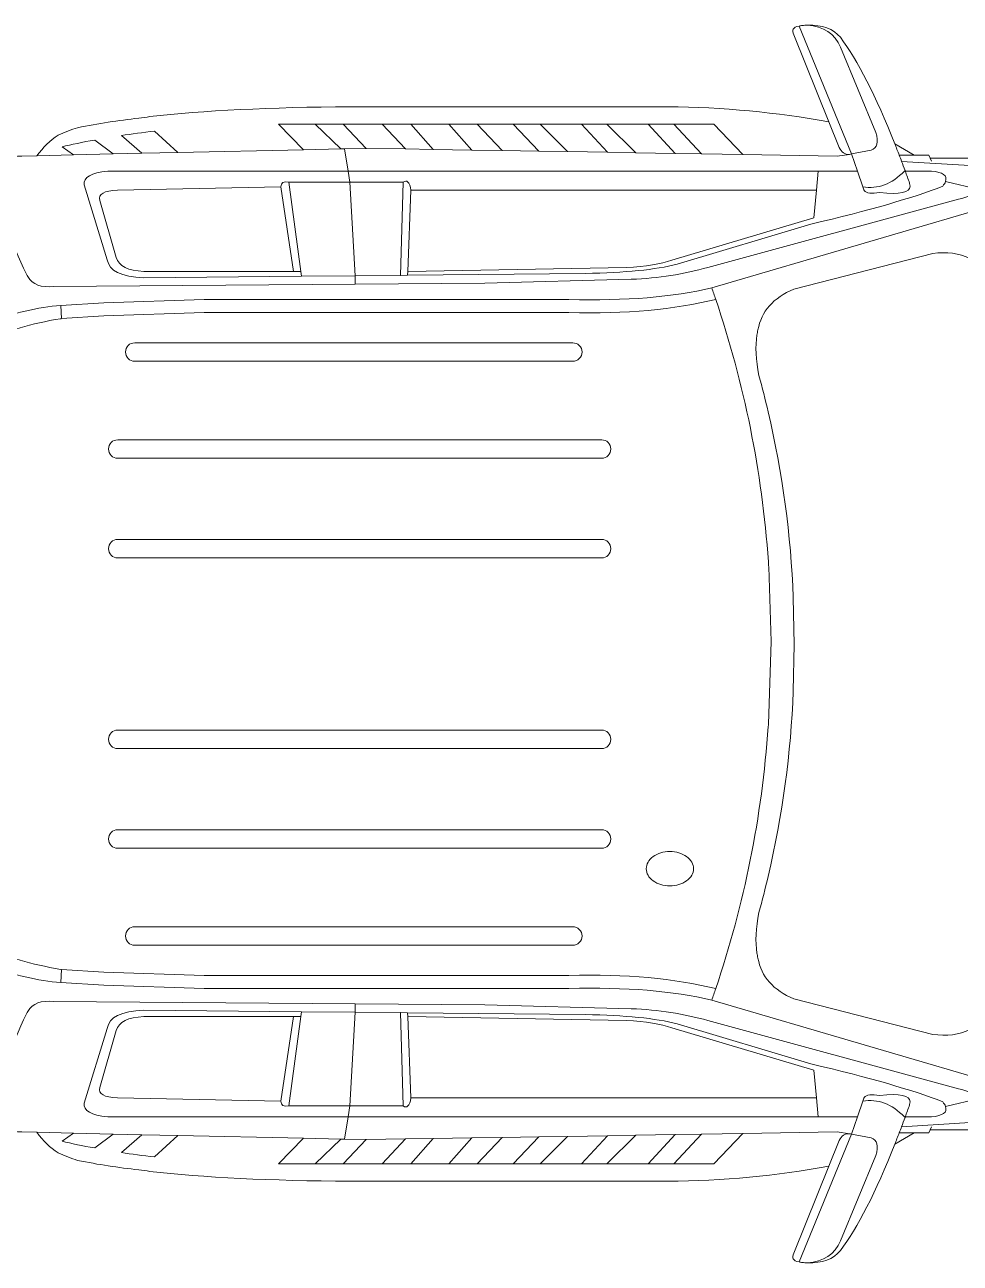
# Model space of a CAD drawing. Header units: metres. Extents: x -5443 to 5, y -1211 to 1211.
# Drawn here: x -3417 to -1588, y -1211 to 1211 of the extents above; entities that cross this region are included whole.
import ezdxf

# ---------------------------------------------------------------- set-up
doc = ezdxf.new("R2010")
doc.units = ezdxf.units.M
doc.layers.add('ceco.net 246', color=7, linetype='Continuous')

msp = doc.modelspace()

# ---------------------------------------------------------------- linework, layer by layer
at = {"layer": 'ceco.net 246', "lineweight": 18}
for points in [[(-1800.5, 958.4), (-1903.2, 1208.5)], [(-2849.6, 1016.7), (-2921, 1016.7), (-2872.6, 966.5)], [(-2799.6, 968.3), (-2849.6, 1016.7)], [(-2794.5, 1016.7), (-2849.6, 1016.7)], [(-2749.7, 969.4), (-2794.5, 1016.7)], [(-2794.5, 1016.7), (-2718.7, 1016.7)], [(-2672.5, 968.1), (-2718.7, 1016.7)], [(-2718.7, 1016.7), (-2662.3, 1016.7)], [(-2588, 1016.7), (-2662.3, 1016.7)], [(-2662.3, 1016.7), (-2618.8, 967.4)], [(-2543.1, 966.1), (-2588, 1016.7)], [(-2588, 1016.7), (-2532.8, 1016.7)], [(-2462.4, 1016.7), (-2532.8, 1016.7)], [(-2532.8, 1016.7), (-2484, 965)], [(-2412.3, 963.7), (-2462.4, 1016.7)], [(-2462.4, 1016.7), (-2409.8, 1016.7)], [(-2328.9, 1016.7), (-2409.8, 1016.7)], [(-2409.8, 1016.7), (-2356.1, 963)], [(-2277.8, 961.7), (-2328.9, 1016.7)], [(-2328.9, 1016.7), (-2279, 1016.7)], [(-2279, 1016.7), (-2222.6, 960.6)], [(-2279, 1016.7), (-2198, 1016.7)], [(-2198, 1016.7), (-2148.1, 1016.7)], [(-2145.6, 959.3), (-2198, 1016.7)], [(-2148.1, 1016.7), (-2070, 1016.7), (-2013.4, 957.3)], [(-2148.1, 1016.7), (-2094.2, 958.6)], [(-2791.9, 968.3), (-2749.7, 969.4)], [(-2749.7, 969.4), (-2672.5, 968.1)], [(-1678.4, 955.8), (-1716, 978.4)], [(-3393.5, 954.7), (-3321.8, 956.6)], [(-3321.8, 956.6), (-3244.4, 958.4)], [(-3244.4, 958.4), (-3188.1, 959.7)], [(-3188.1, 959.7), (-3117.7, 961.1)], [(-3117.7, 961.1), (-2872.6, 966.5)], [(-2872.6, 966.5), (-2799.6, 968.3)], [(-2799.6, 968.3), (-2791.9, 968.3)], [(-2784.7, 924.9), (-2791.9, 968.3)], [(-2672.5, 968.1), (-2618.8, 967.4)], [(-2618.8, 967.4), (-2543.1, 966.1)], [(-2543.1, 966.1), (-2484, 965)], [(-2484, 965), (-2412.3, 963.7)], [(-2412.3, 963.7), (-2356.1, 963)], [(-2356.1, 963), (-2277.8, 961.7)], [(-2222.6, 960.6), (-2277.8, 961.7)], [(-2222.6, 960.6), (-2145.6, 959.3)], [(-2094.2, 958.6), (-2145.6, 959.3)], [(-2013.4, 957.3), (-2094.2, 958.6)], [(-1804.9, 957.5), (-1828.7, 954.2), (-2013.4, 957.3)], [(-1788.9, 924.9), (-1800.5, 958.4)], [(-1707.3, 955.8), (-1678.4, 955.8)], [(-1646.8, 950.1), (-1649.4, 955.8), (-1678.4, 955.8)], [(-1644.2, 944.3), (-1646.8, 950.1)], [(-1563.4, 950.1), (-1646.8, 950.1)], [(-2781.4, 903.2), (-2784.7, 924.9)], [(-1866.1, 924.9), (-2784.7, 924.9)], [(-1869.4, 887.6), (-1866.1, 924.9)], [(-1866.1, 924.9), (-1788.9, 924.9)], [(-1788.9, 924.9), (-1778.8, 894.1)], [(-1702.7, 943.9), (-1558.3, 935.3)], [(-1695.6, 924.9), (-1697.2, 924.9)], [(-2900.8, 903.2), (-2781.4, 903.2)], [(-2900.8, 903.2), (-2877.7, 728.8)], [(-2677.7, 903.2), (-2781.4, 903.2)], [(-2781.4, 903.2), (-2771.4, 720.2)], [(-2682.8, 720.9), (-2677.7, 903.2)], [(-1551.1, 888.9), (-1616.9, 904.3)], [(-2891.8, 728.8), (-2916.4, 894.1)], [(-2668.5, 728.7), (-2662.3, 887.6)], [(-1869.4, 887.6), (-2662.3, 887.6)], [(-2073.9, 696.6), (-1478.3, 871.5)], [(-2877.7, 728.8), (-2891.8, 728.8)], [(-2876.4, 719.1), (-2877.7, 728.8)], [(-2668.7, 721.1), (-2668.5, 728.7)], [(-2771.4, 720.2), (-2876.4, 719.1)], [(-2771.4, 720.2), (-2682.8, 720.9)], [(-2771.4, 703.5), (-2771.4, 720.2)], [(-2682.8, 720.9), (-2668.7, 721.1)], [(-3345.8, 636.4), (-3347.1, 662.1)], [(-3345.8, -636.4), (-3347.1, -662.1)], [(-1478.3, -871.5), (-2073.9, -696.6)], [(-2876.4, -719.1), (-2877.7, -728.8)], [(-2876.4, -719.1), (-2771.4, -720.2)], [(-2771.4, -720.2), (-2781.4, -903.4)], [(-2771.4, -720.2), (-2771.4, -703.6)], [(-2682.8, -721), (-2771.4, -720.2)], [(-2668.7, -721.1), (-2682.8, -721)], [(-2682.8, -721), (-2677.7, -903.4)], [(-2668.7, -721.1), (-2668.5, -728.7)], [(-2916.4, -894.1), (-2891.8, -728.8)], [(-2900.8, -903.4), (-2877.7, -728.8)], [(-2877.7, -728.8), (-2891.8, -728.8)], [(-2662.3, -887.7), (-2668.5, -728.7)], [(-1869.4, -887.7), (-2662.3, -887.7)], [(-1866.1, -924.9), (-1869.4, -887.7)], [(-1778.8, -894.1), (-1788.9, -924.9)], [(-1551.1, -888.9), (-1616.9, -904.3)], [(-2900.8, -903.4), (-2781.4, -903.4)], [(-2781.4, -903.4), (-2784.7, -924.9)], [(-2781.4, -903.4), (-2677.7, -903.4)], [(-2791.9, -968.3), (-2784.7, -924.9)], [(-2784.7, -924.9), (-1866.1, -924.9)], [(-1788.9, -924.9), (-1866.1, -924.9)], [(-1788.9, -924.9), (-1800.5, -958.4)], [(-1702.7, -944.1), (-1558.3, -935.3)], [(-1697.2, -924.9), (-1695.6, -924.9)], [(-1644.2, -944.3), (-1646.8, -950.2)], [(-3393.5, -954.8), (-3321.8, -956.6)], [(-3244.4, -958.4), (-3321.8, -956.6)], [(-3244.4, -958.4), (-3188.1, -959.7)], [(-3188.1, -959.7), (-3117.7, -961.2)], [(-3117.7, -961.2), (-2872.6, -966.7)], [(-2872.6, -966.7), (-2921, -1016.7), (-2849.6, -1016.7)], [(-2872.6, -966.7), (-2799.6, -968.3)], [(-2849.6, -1016.7), (-2799.6, -968.3)], [(-2799.6, -968.3), (-2791.9, -968.3)], [(-2749.7, -969.4), (-2791.9, -968.3)], [(-2672.5, -968.1), (-2749.7, -969.4)], [(-2672.5, -968.1), (-2718.7, -1016.7)], [(-2618.8, -967.4), (-2672.5, -968.1)], [(-2618.8, -967.4), (-2662.3, -1016.7)], [(-2543.1, -966.1), (-2618.8, -967.4)], [(-2588, -1016.7), (-2543.1, -966.1)], [(-2484, -965), (-2543.1, -966.1)], [(-2484, -965), (-2532.8, -1016.7)], [(-2412.3, -963.7), (-2484, -965)], [(-2462.4, -1016.7), (-2412.3, -963.7)], [(-2356.1, -963), (-2412.3, -963.7)], [(-2356.1, -963), (-2409.8, -1016.7)], [(-2277.8, -961.7), (-2356.1, -963)], [(-2328.9, -1016.7), (-2277.8, -961.7)], [(-2222.6, -960.6), (-2279, -1016.7)], [(-2222.6, -960.6), (-2277.8, -961.7)], [(-2145.6, -959.3), (-2222.6, -960.6)], [(-2198, -1016.7), (-2145.6, -959.3)], [(-2148.1, -1016.7), (-2070, -1016.7), (-2013.4, -957.3)], [(-2148.1, -1016.7), (-2094.2, -958.6)], [(-2094.2, -958.6), (-2145.6, -959.3)], [(-2013.4, -957.3), (-2094.2, -958.6)], [(-1804.9, -957.7), (-1828.7, -954.2), (-2013.4, -957.3)], [(-1903.2, -1208.5), (-1800.5, -958.4)], [(-1716, -978.4), (-1678.4, -955.8)], [(-1707.3, -955.8), (-1678.4, -955.8)], [(-1678.4, -955.8), (-1649.4, -955.8), (-1646.8, -950.2)], [(-1646.8, -950.2), (-1563.4, -950.2)], [(-2749.7, -969.4), (-2794.5, -1016.7)], [(-2849.6, -1016.7), (-2794.5, -1016.7)], [(-2794.5, -1016.7), (-2718.7, -1016.7)], [(-2718.7, -1016.7), (-2662.3, -1016.7)], [(-2662.3, -1016.7), (-2588, -1016.7)], [(-2588, -1016.7), (-2532.8, -1016.7)], [(-2532.8, -1016.7), (-2462.4, -1016.7)], [(-2462.4, -1016.7), (-2409.8, -1016.7)], [(-2409.8, -1016.7), (-2328.9, -1016.7)], [(-2328.9, -1016.7), (-2279, -1016.7)], [(-2279, -1016.7), (-2198, -1016.7)], [(-2198, -1016.7), (-2148.1, -1016.7)]]:
    msp.add_lwpolyline(points, dxfattribs=at)
for points, knots in [([(-1903.2, 1208.5), (-1915.1, 1206.1), (-1918.6, 1200.6), (-1913.4, 1191.6), (-1913.4, 1191.6), (-1844.9, 1021.3), (-1844.9, 1021.3)], [0, 0, 0, 0, 1, 1, 1, 2, 2, 2, 2]), ([(-1887, 1210.2), (-1890.3, 1210.2), (-1893.6, 1210), (-1896.9, 1209.6), (-1899.3, 1209.4), (-1901.3, 1209), (-1903.2, 1208.5)], [0, 0, 0, 0, 1, 1, 1, 2, 2, 2, 2]), ([(-1716, 978.4), (-1753, 1072.1), (-1788.6, 1141.4), (-1822.5, 1186.5), (-1836.1, 1203.2), (-1857.5, 1211.1), (-1887, 1210.2)], [0, 0, 0, 0, 1, 1, 1, 2, 2, 2, 2]), ([(-1887, 1210.2), (-1854.9, 1208), (-1833.5, 1193.6), (-1822.3, 1167.2), (-1822.3, 1167.2), (-1753.2, 1000.6), (-1753.2, 1000.6), (-1747.3, 981.3), (-1750.2, 969.8), (-1762.2, 966.1), (-1762.2, 966.1), (-1800.5, 958.4), (-1800.5, 958.4)], [0, 0, 0, 0, 1, 1, 1, 2, 2, 2, 3, 3, 3, 4, 4, 4, 4]), ([(-1844.9, 1021.3), (-1947.2, 1039.8), (-2052, 1049.7), (-2159.7, 1050.8), (-2159.7, 1050.8), (-2780.3, 1050.8), (-2780.3, 1050.8), (-2937.5, 1049.7), (-3068.2, 1043.3), (-3172.7, 1031.4), (-3180.1, 1030.3), (-3187.4, 1029.2), (-3194.5, 1028.3), (-3234, 1024.1), (-3273.8, 1018), (-3313.9, 1009.7), (-3326.9, 1005.9), (-3339.8, 1001), (-3352.2, 994.9), (-3367.6, 985), (-3381.4, 971.6), (-3393.5, 954.7)], [0, 0, 0, 0, 1, 1, 1, 2, 2, 2, 3, 3, 3, 4, 4, 4, 5, 5, 5, 6, 6, 6, 7, 7, 7, 7]), ([(-1844.9, 1021.3), (-1844.9, 1021.3), (-1824.9, 971.1), (-1824.9, 971.1), (-1820.3, 961.7), (-1813.5, 957.3), (-1804.9, 957.5)], [0, 0, 0, 0, 1, 1, 1, 2, 2, 2, 2]), ([(-3117.7, 961.1), (-3117.7, 961.1), (-3163.7, 1003.1), (-3163.7, 1003.1), (-3186.7, 1000.4), (-3208.3, 997.6), (-3228.3, 994.5), (-3228.3, 994.5), (-3188.1, 959.7), (-3188.1, 959.7)], [0, 0, 0, 0, 1, 1, 1, 2, 2, 2, 3, 3, 3, 3]), ([(-3244.4, 958.4), (-3244.4, 958.4), (-3280.5, 985.7), (-3280.5, 985.7), (-3304.6, 981.5), (-3325.8, 976.9), (-3344.5, 972.3), (-3344.5, 972.3), (-3321.8, 956.6), (-3321.8, 956.6)], [0, 0, 0, 0, 1, 1, 1, 2, 2, 2, 3, 3, 3, 3]), ([(-3393.5, 954.7), (-3393.5, 954.7), (-3423, 954.2), (-3423, 954.2), (-3445.4, 954.6), (-3465.4, 950.4), (-3483.2, 941.7)], [0, 0, 0, 0, 1, 1, 1, 2, 2, 2, 2]), ([(-2771.4, 703.5), (-2771.4, 703.5), (-3361.2, 699.1), (-3361.2, 699.1), (-3384.9, 696.6), (-3401.7, 703), (-3411.5, 718.6), (-3411.5, 718.6), (-3411.5, 718.9), (-3411.5, 718.9), (-3411.8, 719.5), (-3412, 719.8), (-3412.2, 720.2), (-3412.2, 720.2), (-3412.6, 720.6), (-3412.6, 720.6), (-3413.1, 721.5), (-3413.5, 722.3), (-3413.9, 723.2), (-3444.5, 784.2), (-3467.6, 857.2), (-3483.2, 941.7)], [0, 0, 0, 0, 1, 1, 1, 2, 2, 2, 3, 3, 3, 4, 4, 4, 5, 5, 5, 6, 6, 6, 7, 7, 7, 7]), ([(-2784.7, 924.9), (-2784.7, 924.9), (-3255.1, 924.9), (-3255.1, 924.9), (-3287.3, 921.9), (-3302.7, 912.9), (-3301.1, 897.9), (-3301.1, 897.9), (-3256, 751.6), (-3256, 751.6), (-3252.8, 730), (-3229, 718), (-3184.5, 716), (-3184.5, 716), (-2876.4, 719.1), (-2876.4, 719.1)], [0, 0, 0, 0, 1, 1, 1, 2, 2, 2, 3, 3, 3, 4, 4, 4, 5, 5, 5, 5]), ([(-1778.8, 894.1), (-1778.8, 894.1), (-1776.5, 888), (-1776.5, 888), (-1776.3, 887.6), (-1776.1, 887.3), (-1775.7, 886.9), (-1771.5, 881.6), (-1761.4, 880.3), (-1745.5, 882.9), (-1705.9, 878.7), (-1686.1, 882.9), (-1686.1, 895.3), (-1686.1, 897), (-1686.4, 898.8), (-1687.2, 900.7), (-1687.2, 900.8), (-1687.2, 901), (-1687.2, 901.2), (-1689.9, 909.3), (-1692.8, 917.2), (-1695.6, 924.9)], [0, 0, 0, 0, 1, 1, 1, 2, 2, 2, 3, 3, 3, 4, 4, 4, 5, 5, 5, 6, 6, 6, 7, 7, 7, 7]), ([(-1616.9, 904.3), (-1612.7, 915.9), (-1621.7, 922.8), (-1644.1, 924.9), (-1644.1, 924.9), (-1695.6, 924.9), (-1695.6, 924.9)], [0, 0, 0, 0, 1, 1, 1, 2, 2, 2, 2]), ([(-2668.7, 721.1), (-2668.7, 721.1), (-2321.4, 724.8), (-2321.4, 724.8), (-2243.3, 726.1), (-2183.5, 732), (-2141.9, 742.8), (-2141.9, 742.8), (-1880.2, 821.1), (-1880.2, 821.1), (-1765.5, 848), (-1679.5, 872.8), (-1622.3, 895.3), (-1619.7, 898.6), (-1617.9, 901.6), (-1616.9, 904.3)], [0, 0, 0, 0, 1, 1, 1, 2, 2, 2, 3, 3, 3, 4, 4, 4, 5, 5, 5, 5]), ([(-2916.4, 894.1), (-2916.4, 894.1), (-3235.8, 887.6), (-3235.8, 887.6), (-3262, 886.7), (-3273.8, 879.9), (-3270.8, 867.6)], [0, 0, 0, 0, 1, 1, 1, 2, 2, 2, 2]), ([(-1551.1, 888.9), (-1559.7, 879.7), (-1573.3, 873.3), (-1591.6, 869.7), (-1591.6, 869.7), (-2081.6, 736.5), (-2081.6, 736.5), (-2128.1, 723.2), (-2178, 715.5), (-2231.4, 713.2), (-2231.4, 713.2), (-2517.6, 705.5), (-2517.6, 705.5), (-2517.6, 705.5), (-2771.4, 703.5), (-2771.4, 703.5)], [0, 0, 0, 0, 1, 1, 1, 2, 2, 2, 3, 3, 3, 4, 4, 4, 5, 5, 5, 5]), ([(-2668.5, 728.7), (-2668.5, 728.7), (-2240.5, 736.4), (-2240.5, 736.4), (-2202.6, 738.2), (-2173.1, 743), (-2152, 750.7), (-2152, 750.7), (-1874.6, 833.4), (-1874.6, 833.4), (-1874.6, 833.4), (-1869.4, 887.6), (-1869.4, 887.6)], [0, 0, 0, 0, 1, 1, 1, 2, 2, 2, 3, 3, 3, 4, 4, 4, 4]), ([(-2891.8, 728.8), (-2891.8, 728.8), (-3184.3, 728.8), (-3184.3, 728.8), (-3215.3, 729.8), (-3233.4, 738.8), (-3238.4, 755.8), (-3238.4, 755.8), (-3270.8, 867.6), (-3270.8, 867.6)], [0, 0, 0, 0, 1, 1, 1, 2, 2, 2, 3, 3, 3, 3]), ([(-1641.5, 763.5), (-1641.5, 763.5), (-1913.2, 694), (-1913.2, 694), (-1953.8, 677), (-1977.2, 650.4), (-1983.6, 614.4), (-1984.6, 611.1), (-1985.1, 607.8), (-1985.5, 604.3), (-1989, 582.5), (-1987.7, 556.1), (-1981.8, 524.9), (-1975.2, 501.5), (-1969.2, 478), (-1963.7, 454.3), (-1935.6, 333.9), (-1919.1, 212.9), (-1914.5, 91.1), (-1914.5, 91.1), (-1912.5, -0.7), (-1912.5, -0.7), (-1912.5, -0.7), (-1914.5, -92.1), (-1914.5, -92.1), (-1919.1, -213.4), (-1935.6, -334.3), (-1963.7, -454.4), (-1969.2, -478), (-1975.2, -501.5), (-1981.8, -525), (-1987.7, -556.1), (-1989, -582.5), (-1985.5, -604.4), (-1985.1, -607.8), (-1984.6, -611.1), (-1983.6, -614.5), (-1977.2, -650.6), (-1953.8, -677), (-1913.2, -694), (-1913.2, -694), (-1641.5, -763.5), (-1641.5, -763.5), (-1588.7, -771.8), (-1543.4, -750.3), (-1505.4, -699.2), (-1402.6, -482.2), (-1349.1, -249), (-1344.8, 0.7), (-1349.4, 249.9), (-1403, 482.8), (-1505.4, 699.1), (-1543.4, 750.3), (-1588.7, 771.8), (-1641.5, 763.5), (-1641.5, 763.5), (-1641.5, 763.5), (-1641.5, 763.5)], [0, 0, 0, 0, 1, 1, 1, 2, 2, 2, 3, 3, 3, 4, 4, 4, 5, 5, 5, 6, 6, 6, 7, 7, 7, 8, 8, 8, 9, 9, 9, 10, 10, 10, 11, 11, 11, 12, 12, 12, 13, 13, 13, 14, 14, 14, 15, 15, 15, 16, 16, 16, 17, 17, 17, 18, 18, 18, 19, 19, 19, 19]), ([(-3347.1, 662.1), (-3347.1, 662.1), (-3262.8, 667.2), (-3262.8, 667.2), (-3262.8, 667.2), (-3066.2, 673.8), (-3066.2, 673.8), (-3066.2, 673.8), (-2353.3, 673.8), (-2353.3, 673.8), (-2242, 670.9), (-2148.9, 678.4), (-2073.9, 696.6)], [0, 0, 0, 0, 1, 1, 1, 2, 2, 2, 3, 3, 3, 4, 4, 4, 4]), ([(-2066.2, 674), (-2146.3, 653.9), (-2242, 645.2), (-2353.3, 648.2), (-2353.3, 648.2), (-3066.2, 648.2), (-3066.2, 648.2), (-3066.2, 648.2), (-3262.8, 641.6), (-3262.8, 641.6), (-3262.8, 641.6), (-3345.8, 636.4), (-3345.8, 636.4)], [0, 0, 0, 0, 1, 1, 1, 2, 2, 2, 3, 3, 3, 4, 4, 4, 4]), ([(-2066.2, -674), (-2010.2, -509.4), (-1976.1, -338.5), (-1963.5, -161.2), (-1963.3, -159.5), (-1963.1, -158.1), (-1962.9, -156.6), (-1962.9, -156.6), (-1957.6, 4.6), (-1957.6, 4.6), (-1957.6, 4.6), (-1962.6, 151.1), (-1962.6, 151.1), (-1962.8, 154.6), (-1962.9, 157.9), (-1963.1, 161), (-1975.9, 338.3), (-2010.2, 509.2), (-2066.2, 674)], [0, 0, 0, 0, 1, 1, 1, 2, 2, 2, 3, 3, 3, 4, 4, 4, 5, 5, 5, 6, 6, 6, 6]), ([(-3489.4, 595), (-3452.5, 612.8), (-3405.1, 626.5), (-3347.1, 636.2), (-3346.5, 636.4), (-3346.2, 636.4), (-3345.8, 636.4)], [0, 0, 0, 0, 1, 1, 1, 2, 2, 2, 2]), ([(-2327.6, 570.8), (-2327.6, 565.8), (-2329.5, 561.8), (-2332.9, 558.3), (-2336.4, 554.8), (-2340.7, 553), (-2345.6, 553), (-2345.6, 553), (-3202.2, 553), (-3202.2, 553), (-3207.2, 553), (-3211.4, 554.8), (-3215.1, 558.3), (-3218.6, 561.8), (-3220.2, 565.8), (-3220.2, 570.8), (-3220.2, 570.8), (-3220.2, 571.2), (-3220.2, 571.2), (-3220.2, 576.1), (-3218.6, 580.3), (-3215.1, 584), (-3211.4, 587.3), (-3207.2, 588.9), (-3202.2, 588.9), (-3202.2, 588.9), (-2345.6, 588.9), (-2345.6, 588.9), (-2340.7, 588.9), (-2336.4, 587.3), (-2332.9, 584), (-2329.5, 580.3), (-2327.6, 576.1), (-2327.6, 571.2), (-2327.6, 571.2), (-2327.6, 570.8), (-2327.6, 570.8), (-2327.6, 570.8), (-2327.6, 570.8), (-2327.6, 570.8)], [0, 0, 0, 0, 1, 1, 1, 2, 2, 2, 3, 3, 3, 4, 4, 4, 5, 5, 5, 6, 6, 6, 7, 7, 7, 8, 8, 8, 9, 9, 9, 10, 10, 10, 11, 11, 11, 12, 12, 12, 13, 13, 13, 13]), ([(-2276.7, 368.6), (-2280.1, 365.1), (-2284.2, 363.2), (-2289.1, 363.2), (-2289.1, 363.2), (-3235.4, 363.2), (-3235.4, 363.2), (-3240.4, 363.2), (-3244.8, 365.1), (-3248.3, 368.6), (-3251.8, 372), (-3253.4, 376.1), (-3253.4, 381), (-3253.4, 381), (-3253.4, 381.4), (-3253.4, 381.4), (-3253.4, 386.3), (-3251.8, 390.5), (-3248.3, 394.2), (-3244.8, 397.5), (-3240.4, 399.2), (-3235.4, 399.2), (-3235.4, 399.2), (-2289.1, 399.2), (-2289.1, 399.2), (-2284.2, 399.2), (-2280.1, 397.5), (-2276.7, 394.2), (-2273.2, 390.5), (-2271.3, 386.3), (-2271.3, 381.4), (-2271.3, 381.4), (-2271.3, 381), (-2271.3, 381), (-2271.3, 376.1), (-2273.2, 372), (-2276.7, 368.6), (-2276.7, 368.6), (-2276.7, 368.6), (-2276.7, 368.6)], [0, 0, 0, 0, 1, 1, 1, 2, 2, 2, 3, 3, 3, 4, 4, 4, 5, 5, 5, 6, 6, 6, 7, 7, 7, 8, 8, 8, 9, 9, 9, 10, 10, 10, 11, 11, 11, 12, 12, 12, 13, 13, 13, 13]), ([(-2276.7, 173.6), (-2280.1, 170.1), (-2284.2, 168.3), (-2289.1, 168.3), (-2289.1, 168.3), (-3235.4, 168.3), (-3235.4, 168.3), (-3240.4, 168.3), (-3244.8, 170.1), (-3248.3, 173.6), (-3251.8, 177.1), (-3253.4, 181.2), (-3253.4, 186.1), (-3253.4, 186.1), (-3253.4, 186.5), (-3253.4, 186.5), (-3253.4, 191.4), (-3251.8, 195.7), (-3248.3, 199.3), (-3244.8, 202.8), (-3240.4, 204.4), (-3235.4, 204.4), (-3235.4, 204.4), (-2289.1, 204.4), (-2289.1, 204.4), (-2284.2, 204.4), (-2280.1, 202.8), (-2276.7, 199.3), (-2273.2, 195.7), (-2271.3, 191.4), (-2271.3, 186.5), (-2271.3, 186.5), (-2271.3, 186.1), (-2271.3, 186.1), (-2271.3, 181.2), (-2273.2, 177.1), (-2276.7, 173.6), (-2276.7, 173.6), (-2276.7, 173.6), (-2276.7, 173.6)], [0, 0, 0, 0, 1, 1, 1, 2, 2, 2, 3, 3, 3, 4, 4, 4, 5, 5, 5, 6, 6, 6, 7, 7, 7, 8, 8, 8, 9, 9, 9, 10, 10, 10, 11, 11, 11, 12, 12, 12, 13, 13, 13, 13]), ([(-2276.7, -173.6), (-2280.1, -170.2), (-2284.2, -168.3), (-2289.1, -168.3), (-2289.1, -168.3), (-3235.4, -168.3), (-3235.4, -168.3), (-3240.4, -168.3), (-3244.8, -170.2), (-3248.3, -173.6), (-3251.8, -177.1), (-3253.4, -181.3), (-3253.4, -186.3), (-3253.4, -186.3), (-3253.4, -186.5), (-3253.4, -186.5), (-3253.4, -191.4), (-3251.8, -195.6), (-3248.3, -199.3), (-3244.8, -202.8), (-3240.4, -204.4), (-3235.4, -204.4), (-3235.4, -204.4), (-2289.1, -204.4), (-2289.1, -204.4), (-2284.2, -204.4), (-2280.1, -202.8), (-2276.7, -199.3), (-2273.2, -195.6), (-2271.3, -191.4), (-2271.3, -186.5), (-2271.3, -186.5), (-2271.3, -186.3), (-2271.3, -186.3), (-2271.3, -181.3), (-2273.2, -177.1), (-2276.7, -173.6), (-2276.7, -173.6), (-2276.7, -173.6), (-2276.7, -173.6)], [0, 0, 0, 0, 1, 1, 1, 2, 2, 2, 3, 3, 3, 4, 4, 4, 5, 5, 5, 6, 6, 6, 7, 7, 7, 8, 8, 8, 9, 9, 9, 10, 10, 10, 11, 11, 11, 12, 12, 12, 13, 13, 13, 13]), ([(-2276.7, -368.5), (-2280.1, -365.1), (-2284.2, -363.3), (-2289.1, -363.3), (-2289.1, -363.3), (-3235.4, -363.3), (-3235.4, -363.3), (-3240.4, -363.3), (-3244.8, -365.1), (-3248.3, -368.5), (-3251.8, -372), (-3253.4, -376.1), (-3253.4, -381), (-3253.4, -381), (-3253.4, -381.4), (-3253.4, -381.4), (-3253.4, -386.3), (-3251.8, -390.6), (-3248.3, -394.2), (-3244.8, -397.7), (-3240.4, -399.3), (-3235.4, -399.3), (-3235.4, -399.3), (-2289.1, -399.3), (-2289.1, -399.3), (-2284.2, -399.3), (-2280.1, -397.7), (-2276.7, -394.2), (-2273.2, -390.6), (-2271.3, -386.3), (-2271.3, -381.4), (-2271.3, -381.4), (-2271.3, -381), (-2271.3, -381), (-2271.3, -376.1), (-2273.2, -372), (-2276.7, -368.5), (-2276.7, -368.5), (-2276.7, -368.5), (-2276.7, -368.5)], [0, 0, 0, 0, 1, 1, 1, 2, 2, 2, 3, 3, 3, 4, 4, 4, 5, 5, 5, 6, 6, 6, 7, 7, 7, 8, 8, 8, 9, 9, 9, 10, 10, 10, 11, 11, 11, 12, 12, 12, 13, 13, 13, 13]), ([(-2188.5, -415.7), (-2197.5, -422.4), (-2201.9, -430.4), (-2201.9, -439.5), (-2201.9, -448.7), (-2197.5, -456.6), (-2188.5, -463), (-2179.5, -469.8), (-2168.5, -473.1), (-2155.8, -473.1), (-2143, -473.1), (-2132.2, -469.8), (-2123.2, -463), (-2114.2, -456.6), (-2109.6, -448.7), (-2109.6, -439.5), (-2109.6, -430.4), (-2114.2, -422.4), (-2123.2, -415.7), (-2132.2, -409.3), (-2143, -406), (-2155.8, -406), (-2168.5, -406), (-2179.5, -409.3), (-2188.5, -415.7), (-2188.5, -415.7), (-2188.5, -415.7), (-2188.5, -415.7)], [0, 0, 0, 0, 1, 1, 1, 2, 2, 2, 3, 3, 3, 4, 4, 4, 5, 5, 5, 6, 6, 6, 7, 7, 7, 8, 8, 8, 9, 9, 9, 9]), ([(-2332.9, -584), (-2329.5, -580.3), (-2327.6, -576.1), (-2327.6, -571.2), (-2327.6, -571.2), (-2327.6, -570.8), (-2327.6, -570.8), (-2327.6, -565.8), (-2329.5, -561.8), (-2332.9, -558.3), (-2336.4, -554.8), (-2340.7, -553), (-2345.6, -553), (-2345.6, -553), (-3202.2, -553), (-3202.2, -553), (-3207.2, -553), (-3211.4, -554.8), (-3215.1, -558.3), (-3218.6, -561.8), (-3220.2, -565.8), (-3220.2, -570.8), (-3220.2, -570.8), (-3220.2, -571.2), (-3220.2, -571.2), (-3220.2, -576.1), (-3218.6, -580.3), (-3215.1, -584), (-3211.4, -587.5), (-3207.2, -589.1), (-3202.2, -589.1), (-3202.2, -589.1), (-2345.6, -589.1), (-2345.6, -589.1), (-2340.7, -589.1), (-2336.4, -587.5), (-2332.9, -584), (-2332.9, -584), (-2332.9, -584), (-2332.9, -584)], [0, 0, 0, 0, 1, 1, 1, 2, 2, 2, 3, 3, 3, 4, 4, 4, 5, 5, 5, 6, 6, 6, 7, 7, 7, 8, 8, 8, 9, 9, 9, 10, 10, 10, 11, 11, 11, 12, 12, 12, 13, 13, 13, 13]), ([(-3345.8, -636.4), (-3345.8, -636.4), (-3347.1, -636.3), (-3347.1, -636.3), (-3405.1, -626.5), (-3452.5, -612.8), (-3489.4, -595)], [0, 0, 0, 0, 1, 1, 1, 2, 2, 2, 2]), ([(-2066.2, -674), (-2146.3, -654), (-2242, -645.4), (-2353.3, -648.2), (-2353.3, -648.2), (-3066.2, -648.2), (-3066.2, -648.2), (-3066.2, -648.2), (-3262.8, -641.6), (-3262.8, -641.6), (-3262.8, -641.6), (-3345.8, -636.4), (-3345.8, -636.4)], [0, 0, 0, 0, 1, 1, 1, 2, 2, 2, 3, 3, 3, 4, 4, 4, 4]), ([(-3347.1, -662.1), (-3347.1, -662.1), (-3262.8, -667.3), (-3262.8, -667.3), (-3262.8, -667.3), (-3066.2, -673.8), (-3066.2, -673.8), (-3066.2, -673.8), (-2353.3, -673.8), (-2353.3, -673.8), (-2242, -670.9), (-2148.9, -678.4), (-2073.9, -696.6)], [0, 0, 0, 0, 1, 1, 1, 2, 2, 2, 3, 3, 3, 4, 4, 4, 4]), ([(-2771.4, -703.6), (-2771.4, -703.6), (-3361.2, -699.2), (-3361.2, -699.2), (-3384.9, -696.6), (-3401.7, -703), (-3411.5, -718.6), (-3411.5, -718.6), (-3411.5, -719), (-3411.5, -719), (-3411.8, -719.5), (-3412, -719.9), (-3412.2, -720.2), (-3412.2, -720.2), (-3412.6, -720.8), (-3412.6, -720.8), (-3413.1, -721.7), (-3413.5, -722.4), (-3413.9, -723.4), (-3444.5, -784.4), (-3467.6, -857.2), (-3483.2, -941.7)], [0, 0, 0, 0, 1, 1, 1, 2, 2, 2, 3, 3, 3, 4, 4, 4, 5, 5, 5, 6, 6, 6, 7, 7, 7, 7]), ([(-2784.7, -924.9), (-2784.7, -924.9), (-3255.1, -924.9), (-3255.1, -924.9), (-3287.3, -921.9), (-3302.7, -912.9), (-3301.1, -897.9), (-3301.1, -897.9), (-3256, -751.8), (-3256, -751.8), (-3252.8, -730), (-3229, -718), (-3184.5, -716), (-3184.5, -716), (-2876.4, -719.1), (-2876.4, -719.1)], [0, 0, 0, 0, 1, 1, 1, 2, 2, 2, 3, 3, 3, 4, 4, 4, 5, 5, 5, 5]), ([(-2771.4, -703.6), (-2771.4, -703.6), (-2517.6, -705.6), (-2517.6, -705.6), (-2517.6, -705.6), (-2231.4, -713.3), (-2231.4, -713.3), (-2178, -715.5), (-2128.1, -723.2), (-2081.6, -736.5), (-2081.6, -736.5), (-1591.6, -869.9), (-1591.6, -869.9), (-1573.3, -873.3), (-1559.7, -879.7), (-1551.1, -888.9)], [0, 0, 0, 0, 1, 1, 1, 2, 2, 2, 3, 3, 3, 4, 4, 4, 5, 5, 5, 5]), ([(-1616.9, -904.3), (-1617.9, -901.6), (-1619.7, -898.6), (-1622.3, -895.4), (-1679.5, -872.8), (-1765.5, -848), (-1880.2, -821.1), (-1880.2, -821.1), (-2141.9, -742.8), (-2141.9, -742.8), (-2183.5, -732), (-2243.3, -726.1), (-2321.4, -724.8), (-2321.4, -724.8), (-2668.7, -721.1), (-2668.7, -721.1)], [0, 0, 0, 0, 1, 1, 1, 2, 2, 2, 3, 3, 3, 4, 4, 4, 5, 5, 5, 5]), ([(-2891.8, -728.8), (-2891.8, -728.8), (-3184.3, -728.8), (-3184.3, -728.8), (-3215.3, -729.8), (-3233.4, -738.8), (-3238.4, -755.8), (-3238.4, -755.8), (-3270.8, -867.7), (-3270.8, -867.7)], [0, 0, 0, 0, 1, 1, 1, 2, 2, 2, 3, 3, 3, 3]), ([(-2668.5, -728.7), (-2668.5, -728.7), (-2240.5, -736.4), (-2240.5, -736.4), (-2202.6, -738.2), (-2173.1, -743), (-2152, -750.7), (-2152, -750.7), (-1874.6, -833.4), (-1874.6, -833.4), (-1874.6, -833.4), (-1869.4, -887.7), (-1869.4, -887.7)], [0, 0, 0, 0, 1, 1, 1, 2, 2, 2, 3, 3, 3, 4, 4, 4, 4]), ([(-3270.8, -867.7), (-3273.8, -880), (-3262, -886.7), (-3235.8, -887.7), (-3235.8, -887.7), (-2916.4, -894.1), (-2916.4, -894.1)], [0, 0, 0, 0, 1, 1, 1, 2, 2, 2, 2]), ([(-1695.6, -924.9), (-1692.8, -917.2), (-1689.9, -909.3), (-1687.2, -901.2), (-1687.2, -901), (-1687.2, -901), (-1687.2, -900.8), (-1686.4, -898.8), (-1686.1, -897), (-1686.1, -895.4), (-1686.1, -882.9), (-1705.9, -878.7), (-1745.5, -882.9), (-1761.4, -880.3), (-1771.5, -881.6), (-1775.7, -886.9), (-1776.1, -887.3), (-1776.3, -887.7), (-1776.5, -888), (-1776.5, -888), (-1778.8, -894.1), (-1778.8, -894.1)], [0, 0, 0, 0, 1, 1, 1, 2, 2, 2, 3, 3, 3, 4, 4, 4, 5, 5, 5, 6, 6, 6, 7, 7, 7, 7]), ([(-1616.9, -904.3), (-1612.7, -915.9), (-1621.7, -922.8), (-1644.1, -924.9), (-1644.1, -924.9), (-1695.6, -924.9), (-1695.6, -924.9)], [0, 0, 0, 0, 1, 1, 1, 2, 2, 2, 2]), ([(-3483.2, -941.7), (-3465.4, -950.3), (-3445.4, -954.6), (-3423, -954.2), (-3423, -954.2), (-3393.5, -954.8), (-3393.5, -954.8)], [0, 0, 0, 0, 1, 1, 1, 2, 2, 2, 2]), ([(-3393.5, -954.8), (-3381.4, -971.8), (-3367.6, -985.2), (-3352.2, -995.1), (-3339.8, -1001), (-3326.9, -1005.9), (-3313.9, -1009.9), (-3273.8, -1018.2), (-3234, -1024.2), (-3194.5, -1028.3), (-3187.4, -1029.4), (-3180.1, -1030.5), (-3172.7, -1031.4), (-3068.2, -1043.3), (-2937.5, -1049.9), (-2780.3, -1050.8), (-2780.3, -1050.8), (-2159.7, -1050.8), (-2159.7, -1050.8), (-2052, -1049.9), (-1947.2, -1040), (-1844.9, -1021.3)], [0, 0, 0, 0, 1, 1, 1, 2, 2, 2, 3, 3, 3, 4, 4, 4, 5, 5, 5, 6, 6, 6, 7, 7, 7, 7]), ([(-3321.8, -956.6), (-3321.8, -956.6), (-3344.5, -972.5), (-3344.5, -972.5), (-3325.8, -977.1), (-3304.6, -981.5), (-3280.5, -985.7), (-3280.5, -985.7), (-3244.4, -958.4), (-3244.4, -958.4)], [0, 0, 0, 0, 1, 1, 1, 2, 2, 2, 3, 3, 3, 3]), ([(-3188.1, -959.7), (-3188.1, -959.7), (-3228.3, -994.5), (-3228.3, -994.5), (-3208.3, -997.7), (-3186.7, -1000.4), (-3163.7, -1003.2), (-3163.7, -1003.2), (-3117.7, -961.2), (-3117.7, -961.2)], [0, 0, 0, 0, 1, 1, 1, 2, 2, 2, 3, 3, 3, 3]), ([(-1887, -1210.2), (-1854.9, -1208), (-1833.5, -1193.7), (-1822.3, -1167.4), (-1822.3, -1167.4), (-1753.2, -1000.6), (-1753.2, -1000.6), (-1747.3, -981.3), (-1750.2, -969.8), (-1762.2, -966.1), (-1762.2, -966.1), (-1800.5, -958.4), (-1800.5, -958.4)], [0, 0, 0, 0, 1, 1, 1, 2, 2, 2, 3, 3, 3, 4, 4, 4, 4]), ([(-1804.9, -957.7), (-1813.5, -957.3), (-1820.3, -961.9), (-1824.9, -971.2), (-1824.9, -971.2), (-1844.9, -1021.3), (-1844.9, -1021.3)], [0, 0, 0, 0, 1, 1, 1, 2, 2, 2, 2]), ([(-1887, -1210.2), (-1857.5, -1211.1), (-1836.1, -1203.2), (-1822.5, -1186.5), (-1788.6, -1141.6), (-1753, -1072.1), (-1716, -978.4)], [0, 0, 0, 0, 1, 1, 1, 2, 2, 2, 2]), ([(-1844.9, -1021.3), (-1844.9, -1021.3), (-1913.4, -1191.7), (-1913.4, -1191.7), (-1918.6, -1200.6), (-1915.1, -1206.1), (-1903.2, -1208.5)], [0, 0, 0, 0, 1, 1, 1, 2, 2, 2, 2]), ([(-1903.2, -1208.5), (-1901.3, -1209.1), (-1899.3, -1209.4), (-1896.9, -1209.6), (-1893.6, -1210), (-1890.3, -1210.2), (-1887, -1210.2)], [0, 0, 0, 0, 1, 1, 1, 2, 2, 2, 2])]:
    msp.add_open_spline(points, degree=3, knots=knots, dxfattribs=at)
for points in [[(-1707.3, 955.8), (-1710.3, 963.6), (-1713.2, 971.1), (-1716, 978.4)], [(-1800.5, 958.4), (-1802.1, 958.1), (-1803.6, 957.7), (-1804.9, 957.5)], [(-1702.7, 943.9), (-1704.2, 948), (-1705.7, 952), (-1707.3, 955.8)], [(-1697.2, 924.9), (-1722, 899.4), (-1749.1, 889.1), (-1778.8, 894.1)], [(-1696, 926.1), (-1698.4, 932.2), (-1700.7, 938), (-1702.7, 943.9)], [(-1697.2, 924.9), (-1697.1, 925), (-1696.5, 925.6), (-1696, 926.1)], [(-1695.6, 924.9), (-1695.8, 925), (-1696, 925.6), (-1696, 926.1)], [(-2916.4, 894.1), (-2916.2, 902.1), (-2911.1, 905.2), (-2900.8, 903.2)], [(-2662.3, 887.6), (-2664.7, 903.6), (-2669.8, 908.7), (-2677.7, 903.2)], [(-2066.2, 674), (-2068.7, 681.5), (-2071.3, 689), (-2073.9, 696.6)], [(-3347.1, 662.1), (-3390.9, 658.8), (-3439.7, 647.4), (-3493.6, 628)], [(-3493.6, -628), (-3439.7, -647.5), (-3390.9, -658.8), (-3347.1, -662.1)], [(-2073.9, -696.6), (-2071.3, -689.1), (-2068.7, -681.5), (-2066.2, -674)], [(-2916.4, -894.1), (-2916.2, -902.1), (-2911.1, -905.2), (-2900.8, -903.4)], [(-2677.7, -903.4), (-2669.8, -908.7), (-2664.7, -903.6), (-2662.3, -887.7)], [(-1778.8, -894.1), (-1749.1, -889.1), (-1722, -899.4), (-1697.2, -924.9)], [(-1702.7, -944.1), (-1704.2, -948), (-1705.7, -952), (-1707.3, -955.8)], [(-1696, -926.1), (-1698.4, -932.2), (-1700.7, -938), (-1702.7, -944.1)], [(-1697.2, -924.9), (-1697.1, -925.2), (-1696.5, -925.6), (-1696, -926.1)], [(-1695.6, -924.9), (-1695.8, -925.2), (-1696, -925.6), (-1696, -926.1)], [(-1800.5, -958.4), (-1802.1, -958), (-1803.6, -957.9), (-1804.9, -957.7)], [(-1707.3, -955.8), (-1710.3, -963.5), (-1713.2, -971.1), (-1716, -978.4)]]:
    msp.add_open_spline(points, degree=3, dxfattribs=at)

doc.saveas('drawing.dxf')
